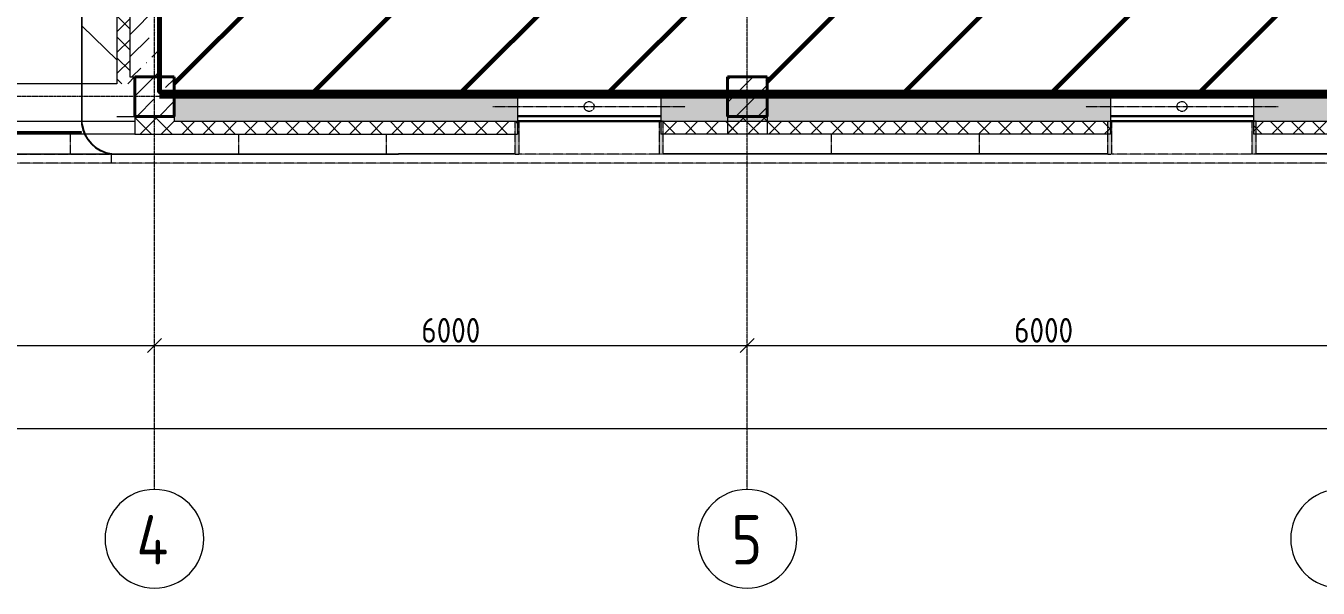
# Model space of a CAD drawing. Header units: millimetres. Extents: x -56773 to 323062, y -262288 to 76460.
# Drawn here: x -4492 to 8587, y -262288 to -256592 of the extents above; entities that cross this region are included whole.
import ezdxf

# ---------------------------------------------------------------- set-up
doc = ezdxf.new("R2010")
doc.units = ezdxf.units.MM
doc.linetypes.add('ADSK_Линия сетки', pattern=[25, 20, -2.5, 0, -2.5])
doc.linetypes.add('ADSK_Невидимые', pattern=[5, 3, -2])
for name, color, linetype, lineweight in [('1.1)Стяжка керамзит  2 этаж', 5, 'Continuous', 60), ('3.1 Штукатурка внешн стен', 5, 'Continuous', 60), ('_ Окна', 7, 'Continuous', 18), ('Несущие колонны', 7, 'Continuous', 18), ('Обобщенные модели', 7, 'ADSK_Невидимые', 18), ('Окна', 7, 'Continuous', 9), ('Оси', 7, 'Continuous', 9), ('Панели витража', 7, 'Continuous', 9), ('Перекрытие', 7, 'Continuous', 18), ('Размеры', 7, 'Continuous', 9), ('Стены внутренние', 7, 'Continuous', 18), ('Стены наружные', 7, 'Continuous', 18), ('Стены несущие', 7, 'Continuous', 30), ('Стены отделка', 7, 'Continuous', 30), ('Стены штриховка', 7, 'Continuous', 9)]:
    doc.layers.add(name, color=color, linetype=linetype, lineweight=lineweight)
doc.styles.add('GOST Common', font='', dxfattribs={"width": 0.9, "height": 500})
doc.styles.add('GOST Common_2', font='', dxfattribs={"width": 0.9, "height": 250})
doc.styles.get('GOST Common').set_extended_font_data('GOST Common')
doc.styles.get('GOST Common_2').set_extended_font_data('GOST Common')
doc.dimstyles.new('ADSK_Основной_2_5_мм', dxfattribs={"dimscale": 304.8, "dimtxt": 251.428749, "dimasz": 0.463911, "dimexe": 0.492126, "dimexo": 0.984252, "dimgap": 0.098425, "dimtad": 1, "dimrnd": 0.01, "dimdsep": 46, "dimtxsty": 'GOST Common_2', "dimblk1": 'OBLIQUE', "dimblk2": 'OBLIQUE', "dimsah": 1, "dimcen": 0.09, "dimdle": 0.492126, "dimazin": 2, "dimtfac": 1, "dimtdec": 4, "dimtix": 1, "dimtmove": 0, "dimatfit": 3, "dimfxl": 1, "dimtvp": 1, "dimtolj": 1, "dimtzin": 0, "dimlwd": 20, "dimlwe": 20, "dimarcsym": 2})
pattern_1 = [(45, (9.36, -250313.7), (-224.506, 224.506), []), (45, (233.87, -250313.7), (-224.506, 224.506), [396.875, -79.375, 3.353, -76.022])]
pattern_2 = [(45, (9.36, -250313.7), (84.18955, 308.69595), [396.875, -79.375, 3.353, -76.022])]
pattern_3 = [(45, (9.36, -250313.7), (-106.066, 106.066), []), (135, (9.36, -250313.7), (-106.066, -106.066), [])]

# ---------------------------------------------------------------- blocks, each defined once
blk = doc.blocks.new('ADSK_КолоннаЖБ_Прямоугольная - 400x400 мм-1807143-Маркировочный 5-й')
at = {"layer": 'Несущие колонны', "lineweight": 40}
for p, q in [((-200, 200), (200, 200)), ((-200, -200), (-200, 200)), ((200, 200), (200, -200)), ((200, -200), (-200, -200))]:
    blk.add_line(p, q, dxfattribs=at)
blk = doc.blocks.new('Системная панель - 1_Алюминиевая панель RAL 1013-3049570-Маркировочный 5-й')
at = {"layer": 'Панели витража', "true_color": 0x808080}
h = blk.add_hatch(dxfattribs=at)
h.set_pattern_fill('FP_10', color=8, style=0, pattern_type=2)
h.set_pattern_definition([(270, (-10042.5, 0), (150, 9e-15), [])])
h.paths.add_polyline_path([(-1922, -3), (-1920, -3), (-1920, 0)])
h.paths.add_polyline_path([(-1923, -3), (-1944, 2), (-18162, 2), (-18165, 0), (-18165, -3), (-1981, -3)])
at = {"layer": 'Панели витража'}
for p, q in [((-18162, 2), (-1944, 2)), ((-1920, -3), (-1922, -3))]:
    blk.add_line(p, q, dxfattribs=at)
at = {"layer": 'Панели витража', "lineweight": 18}
for p, q in [((-1920, 2), (984, 2)), ((-1920, -3), (-1920, 2)), ((2165, 2), (984, 2)), ((2165, -3), (2165, 2)), ((8165, 2), (3665, 2)), ((3665, -3), (3665, 2)), ((8165, -3), (8165, 2)), ((14165, 2), (9665, 2)), ((9665, -3), (9665, 2)), ((-1920, -3), (984, -3)), ((2165, -3), (984, -3)), ((8165, -3), (3665, -3)), ((14165, -3), (9665, -3))]:
    blk.add_line(p, q, dxfattribs=at)
blk = doc.blocks.new('Системная панель - 1_Алюминиевая панель RAL 1013-3095988-Маркировочный 5-й')
at = {"layer": 'Панели витража', "lineweight": 18}
for p, q in [((-1248, 2), (-8498, 2)), ((-8498, 2), (-8498, -2)), ((-8498, -2), (-1248, -2))]:
    blk.add_line(p, q, dxfattribs=at)
blk = doc.blocks.new('Системная панель - 1_Стемалит RAL 7016-1458616-Маркировочный 5-й')
at = {"layer": 'Панели витража', "lineweight": 18}
for p, q in [((8011.25, 2.5), (-8011.25, 2.5)), ((-8011.25, 2.5), (-8011.25, -2.5)), ((-8011.25, -2.5), (8011.25, -2.5))]:
    blk.add_line(p, q, dxfattribs=at)
blk = doc.blocks.new('Обобщенные модели 7 - Обобщенные модели 7-1212709-Маркировочный 5-й')
at = {"layer": 'Обобщенные модели'}
h = blk.add_hatch(color=256, dxfattribs=at)
h.paths.add_polyline_path([(1910, -7578), (1950, -7578), (1950, -7244), (1910, -7244)])
h.paths.add_polyline_path([(450, -7578), (490, -7578), (490, -7244), (450, -7244)])
h = blk.add_hatch(color=256, dxfattribs=at)
h.paths.add_polyline_path([(7910, -7578), (7950, -7578), (7950, -7244), (7910, -7244)])
h.paths.add_polyline_path([(6490, -7578), (6490, -7244), (6450, -7244), (6450, -7578)])
for p, q in [((450, -7244), (490, -7244)), ((450, -7578), (450, -7244)), ((490, -7244), (1910, -7244)), ((490, -7578), (490, -7244)), ((1950, -7244), (1910, -7244)), ((1910, -7578), (1910, -7244)), ((1950, -7578), (1950, -7244)), ((6450, -7244), (6490, -7244)), ((6450, -7578), (6450, -7244)), ((6490, -7244), (7910, -7244)), ((6490, -7578), (6490, -7244)), ((7950, -7244), (7910, -7244)), ((7910, -7578), (7910, -7244)), ((7950, -7578), (7950, -7244)), ((-4050, -7573), (-4050, -7375)), ((-2350, -7375), (-2350, -7573)), ((-850, -7573), (-850, -7375)), ((3650, -7375), (3650, -7573)), ((5150, -7573), (5150, -7375)), ((450, -7578), (490, -7578)), ((1910, -7578), (490, -7578)), ((1950, -7578), (1910, -7578)), ((6450, -7578), (6490, -7578)), ((7910, -7578), (6490, -7578)), ((7950, -7578), (7910, -7578))]:
    blk.add_line(p, q, dxfattribs=at)
blk = doc.blocks.new('Вентрешетка - Р-2_1400х1000_h_-2832301-Маркировочный 5-й')
at = {"layer": '_ Окна', "lineweight": 30}
for p, q in [((-733, -99), (717, -99)), ((-733, -149), (717, -149))]:
    blk.add_line(p, q, dxfattribs=at)
at = {"layer": 'Окна'}
blk.add_line((-733, -150), (717, -150), dxfattribs=at)
blk = doc.blocks.new('Панель изогнутая_маленькая - Панель изогнутая_RAL 1013-1243593-Маркировочный 5-й')
at = {"layer": 'Панели витража', "lineweight": 18}
for p, q in [((-212, 4), (-212, -4)), ((212, -5), (212, 3))]:
    blk.add_line(p, q, dxfattribs=at)
for radius, start, end in [(353, 53.0073, 126.8053), (347, 52.2424, 127.5649)]:
    blk.add_arc((0, -279), radius, start, end, dxfattribs=at)
blk = doc.blocks.new('Обобщенные модели 13 - Обобщенные модели 1-3016844-Маркировочный 5-й')
at = {"layer": 'Обобщенные модели'}
for p, q in [((-19883, -7578), (-3638, -7578)), ((-3638, -7578), (-3638, -7668)), ((-3638, -7668), (-19889, -7668)), ((61889, -7668), (-3638, -7668))]:
    blk.add_line(p, q, dxfattribs=at)
blk = doc.blocks.new('BS_Перемычка металлическая - BS_Перемычка металлическая-3929830-Маркировочный 5-й')
at = {"layer": 'Обобщенные модели', "linetype": 'ADSK_Невидимые', "lineweight": 18}
blk.add_line((-975, 0), (975, 0), dxfattribs=at)
blk.add_circle((0, 0), 50, dxfattribs=at)
blk = doc.blocks.new('Ось сетки - Круг_Ø10 мм-8259-Маркировочный 5-й')
at = {"layer": 'Оси', "color": 253, "lineweight": 20, "true_color": 0xaaaaaa}
for start, end in [(360, 180), (180, 360)]:
    blk.add_arc((0, 0), 5, start, end, dxfattribs=at)
blk = doc.blocks.new('_Oblique')
at = {"color": 0, "linetype": 'ByBlock', "lineweight": -2}
blk.add_line((-0.5, -0.5), (0.5, 0.5), dxfattribs=at)
blk = doc.blocks.new('*D6886')
at = {"layer": 'Defpoints', "color": 0, "transparency": 16777216}
for p in [(-9191, -259731), (-3191, -259731), (-3191, -259831)]:
    blk.add_point(p, dxfattribs=at)
at = {"layer": 'Размеры', "color": 0, "lineweight": 20, "transparency": 16777216}
for p, q in [((-9341, -259831), (-3041, -259831)), ((-9191, -260031), (-9191, -259981)), ((-3191, -260031), (-3191, -259981))]:
    blk.add_line(p, q, dxfattribs=at)
at = {"layer": 'Размеры', "color": 0, "lineweight": 20, "transparency": 16777216, "xscale": 141.4, "yscale": 141.4, "zscale": 141.4, "rotation": 180}
blk.add_blockref('_Oblique', (-9191, -259831), dxfattribs=at)
at = {"layer": 'Размеры', "color": 0, "lineweight": 20, "transparency": 16777216, "xscale": 141.4, "yscale": 141.4, "zscale": 141.4}
blk.add_blockref('_Oblique', (-3191, -259831), dxfattribs=at)
at = {"layer": 'Размеры', "color": 0, "lineweight": 9, "transparency": 16777216, "insert": (-6191, -259676), "char_height": 250, "width": 756.84, "attachment_point": 5, "style": 'GOST Common_2'}
blk.add_mtext('\\A1;6000', dxfattribs=at)
blk = doc.blocks.new('*D6887')
at = {"layer": 'Defpoints', "color": 0, "transparency": 16777216}
for p in [(-3191, -259731), (2809, -259731), (2809, -259831)]:
    blk.add_point(p, dxfattribs=at)
at = {"layer": 'Размеры', "color": 0, "lineweight": 20, "transparency": 16777216}
for p, q in [((-3341, -259831), (2959, -259831)), ((-3191, -260031), (-3191, -259981)), ((2809, -260031), (2809, -259981))]:
    blk.add_line(p, q, dxfattribs=at)
at = {"layer": 'Размеры', "color": 0, "lineweight": 20, "transparency": 16777216, "xscale": 141.4, "yscale": 141.4, "zscale": 141.4, "rotation": 180}
blk.add_blockref('_Oblique', (-3191, -259831), dxfattribs=at)
at = {"layer": 'Размеры', "color": 0, "lineweight": 20, "transparency": 16777216, "xscale": 141.4, "yscale": 141.4, "zscale": 141.4}
blk.add_blockref('_Oblique', (2809, -259831), dxfattribs=at)
at = {"layer": 'Размеры', "color": 0, "lineweight": 9, "transparency": 16777216, "insert": (-191, -259676), "char_height": 250, "width": 756.84, "attachment_point": 5, "style": 'GOST Common_2'}
blk.add_mtext('\\A1;6000', dxfattribs=at)
blk = doc.blocks.new('*D6888')
at = {"layer": 'Defpoints', "color": 0, "transparency": 16777216}
for p in [(2809, -259731), (8809, -259731), (8809, -259831)]:
    blk.add_point(p, dxfattribs=at)
at = {"layer": 'Размеры', "color": 0, "lineweight": 20, "transparency": 16777216}
for p, q in [((2659, -259831), (8959, -259831)), ((2809, -260031), (2809, -259981)), ((8809, -260031), (8809, -259981))]:
    blk.add_line(p, q, dxfattribs=at)
at = {"layer": 'Размеры', "color": 0, "lineweight": 20, "transparency": 16777216, "xscale": 141.4, "yscale": 141.4, "zscale": 141.4, "rotation": 180}
blk.add_blockref('_Oblique', (2809, -259831), dxfattribs=at)
at = {"layer": 'Размеры', "color": 0, "lineweight": 20, "transparency": 16777216, "xscale": 141.4, "yscale": 141.4, "zscale": 141.4}
blk.add_blockref('_Oblique', (8809, -259831), dxfattribs=at)
at = {"layer": 'Размеры', "color": 0, "lineweight": 9, "transparency": 16777216, "insert": (5809, -259676), "char_height": 250, "width": 756.84, "attachment_point": 5, "style": 'GOST Common_2'}
blk.add_mtext('\\A1;6000', dxfattribs=at)
blk = doc.blocks.new('*D6908')
at = {"layer": 'Defpoints', "color": 0, "transparency": 16777216}
for p in [(-19591, -260571), (61609, -260571), (61609, -260671)]:
    blk.add_point(p, dxfattribs=at)
at = {"layer": 'Размеры', "color": 0, "lineweight": 20, "transparency": 16777216}
for p, q in [((-19741, -260671), (61759, -260671)), ((-19591, -260871), (-19591, -260821)), ((61609, -260871), (61609, -260821))]:
    blk.add_line(p, q, dxfattribs=at)
at = {"layer": 'Размеры', "color": 0, "lineweight": 20, "transparency": 16777216, "xscale": 141.4, "yscale": 141.4, "zscale": 141.4, "rotation": 180}
blk.add_blockref('_Oblique', (-19591, -260671), dxfattribs=at)
at = {"layer": 'Размеры', "color": 0, "lineweight": 20, "transparency": 16777216, "xscale": 141.4, "yscale": 141.4, "zscale": 141.4}
blk.add_blockref('_Oblique', (61609, -260671), dxfattribs=at)
at = {"layer": 'Размеры', "color": 0, "lineweight": 9, "transparency": 16777216, "insert": (21009, -260516), "char_height": 250, "width": 889.8, "attachment_point": 5, "style": 'GOST Common_2'}
blk.add_mtext('\\A1;81200', dxfattribs=at)

msp = doc.modelspace()

# ---------------------------------------------------------------- hatches: boundary and pattern name
at = {"layer": '1.1)Стяжка керамзит  2 этаж', "transparency": 33554687}
h = msp.add_hatch(dxfattribs=at)
h.set_pattern_fill('ANSI31', color=5, scale=333)
h.paths.add_polyline_path([(15889.3615, -251628.7359), (8609.3615, -251628.7359), (8609.3615, -251508.7359), (8609.3615, -251108.7359), (8809.3615, -251108.7359), (8809.3615, -250858.7359), (84.3615, -250858.7359), (84.3615, -251458.7359), (-615.6385, -251458.7359), (-615.6385, -250858.7359), (-3140.6385, -250858.7359), (-3140.6385, -251108.7359), (-2990.6385, -251108.7359), (-2990.6385, -251508.7359), (-3140.6385, -251508.7359), (-3140.6385, -257108.7359), (-2990.6385, -257108.7359), (-2990.6385, -257258.7359), (2609.3615, -257258.7359), (2609.3615, -257108.7359), (3009.3615, -257108.7359), (3009.3615, -257258.7359), (8609.3615, -257258.7359), (8609.3615, -257108.7359), (9009.3615, -257108.7359), (9009.3615, -257258.7359), (14609.3615, -257258.7359), (14609.3615, -257108.7359), (15009.3615, -257108.7359), (15009.3615, -257258.7359), (15609.3615, -257258.7359), (15609.3615, -257108.7359), (15889.3615, -257108.7359)])
h.paths.add_polyline_path([(3009.3615, -251508.7359), (2609.3615, -251508.7359), (2609.3615, -251108.7359), (3009.3615, -251108.7359)], flags=16)
at = {"layer": 'Несущие колонны', "lineweight": 9}
h = msp.add_hatch(dxfattribs=at)
h.set_pattern_fill('FP_1', color=256, style=0, pattern_type=2)
h.set_pattern_definition(pattern_1)
h.paths.add_polyline_path([(-3390.6385, -257508.7359), (-2990.6385, -257508.7359), (-2990.6385, -257108.7359), (-3390.6385, -257108.7359), (-3390.6385, -257406.4655)])
h = msp.add_hatch(dxfattribs=at)
h.set_pattern_fill('FP_1', color=256, style=0, pattern_type=2)
h.set_pattern_definition(pattern_1)
h.paths.add_polyline_path([(3009.3615, -257508.7359), (3009.3615, -257108.7359), (2609.3615, -257108.7359), (2609.3615, -257508.7359)])
at = {"layer": 'Стены внутренние', "lineweight": 9}
h = msp.add_hatch(dxfattribs=at)
h.set_pattern_fill('FP_2', color=256, style=0, pattern_type=2)
h.set_pattern_definition(pattern_2)
h.paths.add_polyline_path([(-3390.6385, -257108.7359), (-3140.6385, -257108.7359), (-3140.6385, -250338.7359), (-3440.6385, -250338.7359), (-3440.6385, -257108.7359)])
h.paths.add_polyline_path([(-3440.6385, -248988.7359), (-3140.6385, -248988.7359), (-3140.6385, -241108.7359), (-3440.6385, -241108.7359), (-3440.6385, -246183.7359), (-3374.1547, -246184.5933), (-3365.3935, -246189.1916), (-3360.7021, -246194.0018), (-3357.6483, -246199.4699), (-3356.249, -246204.0986), (-3355.6385, -246208.7359), (-3357.6585, -246218.0266), (-3360.7847, -246223.5775), (-3366.1006, -246228.8228), (-3371.2052, -246231.6568), (-3376.3102, -246233.029), (-3380.6385, -246233.7359), (-3405.6385, -246233.7359), (-3405.6385, -246883.7359), (-3374.1547, -246884.5933), (-3365.3935, -246889.1916), (-3360.7021, -246894.0018), (-3357.6483, -246899.4699), (-3356.249, -246904.0986), (-3355.6385, -246908.7359), (-3357.6585, -246918.0266), (-3360.7847, -246923.5775), (-3366.1006, -246928.8228), (-3371.2052, -246931.6568), (-3375.7971, -246932.9943), (-3380.6385, -246933.7359), (-3440.6385, -246933.7359), (-3440.6385, -247220.452)])
h.paths.add_polyline_path([(-3435.6385, -246883.7359), (-3435.6385, -246233.7359), (-3440.6385, -246233.7359), (-3440.6385, -246883.7359)])
h = msp.add_hatch(dxfattribs=at)
h.set_pattern_fill('FP_2', color=256, style=0, pattern_type=2)
h.set_pattern_definition(pattern_2)
h.paths.add_polyline_path([(59259.3615, -257558.7359), (59259.3615, -257557.7359), (59209.3615, -257557.7359), (59209.3615, -257258.7359), (58009.3615, -257258.7359), (58009.3615, -257557.7359), (57959.3615, -257558.7359)])
h.paths.add_polyline_path([(56459.3615, -257558.7359), (56459.3615, -257557.7359), (56409.3615, -257557.7359), (56409.3615, -257258.7359), (54809.3615, -257258.7359), (54809.3615, -257557.7359), (55685.0249, -257558.7359)])
h.paths.add_polyline_path([(60759.3615, -257558.7359), (61559.3615, -257558.7359), (61559.3615, -257508.7359), (61409.3615, -257508.7359), (61409.3615, -257258.7359), (60809.3615, -257258.7359), (60809.3615, -257557.7359), (60759.3615, -257557.7359)])
h.paths.add_polyline_path([(48465.4571, -257558.7359), (50409.3615, -257557.7359), (50409.3615, -257258.7359), (48509.3615, -257258.7359), (48509.3615, -257557.7359), (48459.3615, -257558.7359)])
h.paths.add_polyline_path([(51959.3615, -257558.7359), (53209.3615, -257557.7359), (53209.3615, -257258.7359), (52009.3615, -257258.7359), (52009.3615, -257557.7359), (51959.3615, -257557.7359)])
h.paths.add_polyline_path([(46959.3615, -257558.7359), (46959.3615, -257557.7359), (46909.3615, -257557.7359), (46909.3615, -257258.7359), (45009.3615, -257258.7359), (45009.3615, -257557.7359), (45577.63, -257558.7359)])
h.paths.add_polyline_path([(43459.3615, -257558.7359), (43459.3615, -257557.7359), (43409.3615, -257557.7359), (43409.3615, -257258.7359), (42209.3615, -257258.7359), (42209.3615, -257557.7359), (42689.8029, -257558.7359)])
h.paths.add_polyline_path([(36159.3615, -257558.7359), (37409.3615, -257557.7359), (37409.3615, -257258.7359), (36209.3615, -257258.7359), (36209.3615, -257557.7359), (36159.3615, -257557.7359)])
h.paths.add_polyline_path([(38959.3615, -257558.7359), (40609.3615, -257557.7359), (40609.3615, -257258.7359), (39009.3615, -257258.7359), (39009.3615, -257557.7359), (38959.3615, -257557.7359)])
h.paths.add_polyline_path([(34026.3216, -257558.7359), (34609.3615, -257557.7359), (34609.3615, -257258.7359), (33009.3615, -257258.7359), (33009.3615, -257557.7359), (32959.3615, -257558.7359)])
h.paths.add_polyline_path([(24734.3615, -257558.7359), (25409.3615, -257557.7359), (25409.3615, -257258.7359), (24734.3615, -257258.7359), (24734.3615, -257557.7359)])
h.paths.add_polyline_path([(31459.3615, -257558.7359), (31459.3615, -257557.7359), (31409.3615, -257557.7359), (31409.3615, -257258.7359), (30209.3615, -257258.7359), (30209.3615, -257557.7359), (31138.4945, -257558.7359)])
h.paths.add_polyline_path([(28659.3615, -257558.7359), (28659.3615, -257557.7359), (28609.3615, -257557.7359), (28609.3615, -257258.7359), (27009.3615, -257258.7359), (27009.3615, -257557.7359), (28250.6673, -257558.7359)])
h.paths.add_polyline_path([(-2990.6385, -257558.7359), (-721.5569, -257558.7359), (-721.5569, -257258.7359), (-2990.6385, -257258.7359), (-2990.6385, -257508.7359)])
h = msp.add_hatch(dxfattribs=at)
h.set_pattern_fill('FP_3', color=256, style=0, pattern_type=2)
h.set_pattern_definition([(45, (9.36, -250313.7), (84.1903, 308.6967), [396.875, -79.375, 3.353, -76.022])])
h.paths.add_polyline_path([(24159.3615, -257558.7359), (24734.3615, -257558.7359), (24734.3615, -257258.7359), (24209.3615, -257258.7359), (24209.3615, -257557.7359), (24159.3615, -257557.7359)])
h.paths.add_polyline_path([(22659.3615, -257558.7359), (22659.3615, -257557.7359), (22609.3615, -257557.7359), (22609.3615, -257258.7359), (21009.3615, -257258.7359), (21009.3615, -257557.7359), (22475.0131, -257558.7359)])
h.paths.add_polyline_path([(16122.8715, -257558.7359), (16609.3615, -257557.7359), (16609.3615, -257258.7359), (13934.3615, -257258.7359), (13934.3615, -257558.7359), (14459.3615, -257558.7359)])
h.paths.add_polyline_path([(18159.3615, -257558.7359), (19409.3615, -257557.7359), (19409.3615, -257258.7359), (18209.3615, -257258.7359), (18209.3615, -257557.7359), (18159.3615, -257557.7359)])
h.paths.add_polyline_path([(12484.3615, -257558.7359), (12484.3615, -257258.7359), (7934.3615, -257258.7359), (7934.3615, -257558.7359), (8035.8776, -257558.7359)])
h.paths.add_polyline_path([(6484.3615, -257558.7359), (6484.3615, -257258.7359), (1934.3615, -257258.7359), (1934.3615, -257558.7359), (2260.2234, -257558.7359)])
h.paths.add_polyline_path([(-627.6037, -257558.7359), (484.3615, -257558.7359), (484.3615, -257258.7359), (-721.5569, -257258.7359), (-721.5569, -257558.7359)])
at = {"layer": 'Стены наружные', "lineweight": 9}
h = msp.add_hatch(dxfattribs=at)
h.set_pattern_fill('FP_4', color=256, style=0, pattern_type=2)
h.set_pattern_definition(pattern_3)
h.paths.add_polyline_path([(-3440.6385, -257108.7359), (-3440.6385, -250338.7359), (-3570.6385, -250338.7359), (-3570.6385, -257108.7359), (-3515.4309, -257108.7359)])
h.paths.add_polyline_path([(-3570.6385, -248988.7359), (-3440.6385, -248988.7359), (-3440.6385, -246933.7359), (-3570.6385, -246933.7759), (-3570.6385, -247220.452)])
h.paths.add_polyline_path([(-3493.245, -246883.7359), (-3440.6385, -246883.7359), (-3440.6385, -246233.7359), (-3497.6385, -246233.7359), (-3497.6385, -246883.7359), (-3494.2365, -246883.7359)])
h.paths.add_polyline_path([(-3537.8263, -246883.7359), (-3527.6385, -246883.7359), (-3527.6385, -246233.7359), (-3570.6385, -246233.7359), (-3570.6385, -246883.7359)])
h.paths.add_polyline_path([(-3537.2076, -246183.7359), (-3440.6385, -246183.7359), (-3440.6385, -241108.7359), (-3570.6385, -241108.7359), (-3570.6385, -246183.7359), (-3537.8263, -246183.7359)])
h = msp.add_hatch(dxfattribs=at)
h.set_pattern_fill('FP_4', color=256, style=0, pattern_type=2)
h.set_pattern_definition(pattern_3)
h.paths.add_polyline_path([(-3390.6385, -257178.7359), (-3390.6385, -257108.7359), (-3570.6385, -257108.7359), (-3570.6385, -257178.7359), (-3515.4309, -257178.7359)])
h = msp.add_hatch(dxfattribs=at)
h.set_pattern_fill('FP_4', color=256, style=0, pattern_type=2)
h.set_pattern_definition(pattern_3)
h.paths.add_polyline_path([(-2990.6385, -257688.7359), (-2990.6385, -257508.7359), (-3390.6385, -257508.7359), (-3390.6385, -257688.7359)])
h = msp.add_hatch(dxfattribs=at)
h.set_pattern_fill('FP_4', color=256, style=0, pattern_type=2)
h.set_pattern_definition(pattern_3)
h.paths.add_polyline_path([(3009.3615, -257688.7359), (3009.3615, -257508.7359), (2609.3615, -257508.7359), (2609.3615, -257688.7359)])
h = msp.add_hatch(dxfattribs=at)
h.set_pattern_fill('FP_4', color=256, style=0, pattern_type=2)
h.set_pattern_definition(pattern_3)
h.paths.add_polyline_path([(60759.3615, -257688.7359), (61809.3615, -257688.7359), (61809.3615, -257558.7359), (60759.3615, -257558.7359)])
h.paths.add_polyline_path([(59259.3615, -257688.7359), (59259.3615, -257558.7359), (57959.3615, -257558.7359), (57959.3615, -257688.7359)])
h.paths.add_polyline_path([(40659.3615, -257688.7359), (40659.3615, -257558.7359), (38959.3615, -257558.7359), (38959.3615, -257688.7359), (39801.9758, -257688.7359)])
h.paths.add_polyline_path([(37459.3615, -257688.7359), (37459.3615, -257558.7359), (36159.3615, -257558.7359), (36159.3615, -257688.7359), (36914.1487, -257688.7359)])
h.paths.add_polyline_path([(42159.3615, -257688.7359), (43459.3615, -257688.7359), (43459.3615, -257558.7359), (42159.3615, -257558.7359)])
h.paths.add_polyline_path([(48465.4571, -257688.7359), (50459.3615, -257688.7359), (50459.3615, -257558.7359), (48459.3615, -257558.7359), (48459.3615, -257688.7359)])
h.paths.add_polyline_path([(55685.0249, -257688.7359), (56459.3615, -257688.7359), (56459.3615, -257558.7359), (54759.3615, -257558.7359), (54759.3615, -257688.7359)])
h.paths.add_polyline_path([(44959.3615, -257688.7359), (46959.3615, -257688.7359), (46959.3615, -257558.7359), (44959.3615, -257558.7359)])
h.paths.add_polyline_path([(52797.1978, -257688.7359), (53259.3615, -257688.7359), (53259.3615, -257558.7359), (51959.3615, -257558.7359), (51959.3615, -257688.7359)])
h.paths.add_polyline_path([(28659.3615, -257688.7359), (28659.3615, -257558.7359), (26959.3615, -257558.7359), (26959.3615, -257688.7359), (28250.6673, -257688.7359)])
h.paths.add_polyline_path([(30159.3615, -257688.7359), (31459.3615, -257688.7359), (31459.3615, -257558.7359), (30159.3615, -257558.7359)])
h.paths.add_polyline_path([(32959.3615, -257688.7359), (34659.3615, -257688.7359), (34659.3615, -257558.7359), (32959.3615, -257558.7359)])
h.paths.add_polyline_path([(25362.8402, -257688.7359), (25459.3615, -257688.7359), (25459.3615, -257558.7359), (24734.3615, -257558.7359), (24734.3615, -257688.7359)])
h.paths.add_polyline_path([(-2990.6385, -257688.7359), (-721.5569, -257688.7359), (-721.5569, -257558.7359), (-2990.6385, -257558.7359)])
h = msp.add_hatch(dxfattribs=at)
h.set_pattern_fill('FP_4', color=256, style=0, pattern_type=2)
h.set_pattern_definition(pattern_3)
h.paths.add_polyline_path([(24159.3615, -257688.7359), (24734.3615, -257688.7359), (24734.3615, -257558.7359), (24159.3615, -257558.7359)])
h.paths.add_polyline_path([(20959.3615, -257688.7359), (22659.3615, -257688.7359), (22659.3615, -257558.7359), (20959.3615, -257558.7359)])
h.paths.add_polyline_path([(19459.3615, -257688.7359), (19459.3615, -257558.7359), (18159.3615, -257558.7359), (18159.3615, -257688.7359)])
h.paths.add_polyline_path([(16659.3615, -257688.7359), (16659.3615, -257558.7359), (13934.3615, -257558.7359), (13934.3615, -257688.7359), (16122.8715, -257688.7359)])
h.paths.add_polyline_path([(12484.3615, -257688.7359), (12484.3615, -257558.7359), (7934.3615, -257558.7359), (7934.3615, -257688.7359), (8035.8776, -257688.7359)])
h.paths.add_polyline_path([(6484.3615, -257688.7359), (6484.3615, -257558.7359), (1934.3615, -257558.7359), (1934.3615, -257688.7359), (2260.2234, -257688.7359)])
h.paths.add_polyline_path([(-721.5569, -257688.7359), (484.3615, -257688.7359), (484.3615, -257558.7359), (-721.5569, -257558.7359)])

# ---------------------------------------------------------------- linework, layer by layer
at = {"layer": '1.1)Стяжка керамзит  2 этаж'}
msp.add_lwpolyline([(45509.3615, -250858.7359), (-3140.6385, -250858.7359), (-3140.6385, -257258.7359), (45509.3615, -257258.7359)], close=True, dxfattribs=at)
at = {"layer": '3.1 Штукатурка внешн стен'}
for points in [[(-3140.6385, -257258.7359), (-3140.6385, -240958.7359), (8809.3615, -240958.7359), (8809.3615, -247708.7359), (12609.3615, -247708.7359), (12609.3615, -247483.7359)], [(61559.3615, -247483.7359), (61559.3615, -257308.7359), (-3140.6385, -257308.7359)]]:
    msp.add_lwpolyline(points, dxfattribs=at)
at = {"layer": 'Несущие колонны', "lineweight": 9}
for p, q in [((-2990.6385, -257108.7359), (-3390.6385, -257108.7359)), ((-3390.6385, -257108.7359), (-3390.6385, -257508.7359)), ((-2990.6385, -257508.7359), (-2990.6385, -257108.7359)), ((3009.3615, -257108.7359), (2609.3615, -257108.7359)), ((2609.3615, -257508.7359), (2609.3615, -257108.7359)), ((3009.3615, -257108.7359), (3009.3615, -257508.7359)), ((-3390.6385, -257508.7359), (-2990.6385, -257508.7359)), ((3009.3615, -257508.7359), (2609.3615, -257508.7359))]:
    msp.add_line(p, q, dxfattribs=at)
at = {"layer": 'Оси', "color": 253, "linetype": 'ADSK_Линия сетки', "lineweight": 5, "true_color": 0xaaaaaa}
for p, q in [((-3190.6385, -261287.5872), (-3190.6385, -225812.7907)), ((2809.3615, -261287.5872), (2809.3615, -240286.2598)), ((62528.5982, -257308.7359), (-25230.7352, -257308.7359))]:
    msp.add_line(p, q, dxfattribs=at)
at = {"layer": 'Перекрытие'}
for p, q in [((-3923.1385, -256594.1392), (-3570.6385, -256936.1646)), ((-3570.6385, -257508.7359), (-3390.6385, -257508.7359))]:
    msp.add_line(p, q, dxfattribs=at)
at = {"layer": 'Стены внутренние', "lineweight": 5}
for p, q in [((-3570.6385, -257178.7359), (-19460.6385, -257178.7359)), ((484.3615, -257258.7359), (1934.3615, -257258.7359)), ((6484.3615, -257258.7359), (7934.3615, -257258.7359)), ((-19840.6385, -257558.7359), (-3570.6385, -257558.7359))]:
    msp.add_line(p, q, dxfattribs=at)
at = {"layer": 'Стены наружные', "lineweight": 9}
for p, q in [((-3570.6385, -257558.7359), (-3390.6385, -257558.7359)), ((-3897.5195, -257688.7359), (-19970.6385, -257688.7359)), ((-3390.6385, -257688.7359), (-3890.8691, -257688.7359))]:
    msp.add_line(p, q, dxfattribs=at)
at = {"layer": 'Стены несущие', "lineweight": 9}
for p, q in [((-3140.6385, -257108.7359), (-3140.6385, -250858.7359)), ((-3390.6385, -257108.7359), (-3140.6385, -257108.7359)), ((-2990.6385, -257258.7359), (484.3615, -257258.7359)), ((-2990.6385, -257258.7359), (-2990.6385, -257508.7359)), ((484.3615, -257258.7359), (484.3615, -257558.7359)), ((1934.3615, -257258.7359), (6484.3615, -257258.7359)), ((1934.3615, -257258.7359), (1934.3615, -257558.7359)), ((6484.3615, -257258.7359), (6484.3615, -257558.7359)), ((7934.3615, -257258.7359), (12484.3615, -257258.7359)), ((7934.3615, -257258.7359), (7934.3615, -257558.7359))]:
    msp.add_line(p, q, dxfattribs=at)
at = {"layer": 'Стены отделка', "lineweight": 9}
for p, q in [((-3570.6385, -250338.7359), (-3570.6385, -257178.7359)), ((-3390.6385, -257508.7359), (-3390.6385, -257108.7359)), ((-2990.6385, -257508.7359), (-3390.6385, -257508.7359)), ((2609.3615, -257508.7359), (3009.3615, -257508.7359)), ((2609.3615, -257508.7359), (2609.3615, -257688.7359)), ((3009.3615, -257508.7359), (3009.3615, -257688.7359)), ((-3390.6385, -257558.7359), (-3390.6385, -257688.7359)), ((484.3615, -257558.7359), (484.3615, -257688.7359)), ((1934.3615, -257558.7359), (1934.3615, -257688.7359)), ((6484.3615, -257558.7359), (6484.3615, -257688.7359)), ((7934.3615, -257558.7359), (7934.3615, -257688.7359)), ((-3390.6385, -257688.7359), (484.3615, -257688.7359)), ((6484.3615, -257688.7359), (1934.3615, -257688.7359)), ((12484.3615, -257688.7359), (7934.3615, -257688.7359))]:
    msp.add_line(p, q, dxfattribs=at)
at = {"layer": 'Стены штриховка', "lineweight": 9}
for p, q in [((-3440.6385, -250338.7359), (-3440.6385, -257108.7359)), ((-3440.6385, -257108.7359), (-3390.6385, -257108.7359)), ((-3390.6385, -257508.7359), (-3390.6385, -257558.7359)), ((-2990.6385, -257508.7359), (-2990.6385, -257558.7359)), ((-2990.6385, -257558.7359), (484.3615, -257558.7359)), ((1934.3615, -257558.7359), (6484.3615, -257558.7359)), ((7934.3615, -257558.7359), (12484.3615, -257558.7359))]:
    msp.add_line(p, q, dxfattribs=at)

# ---------------------------------------------------------------- block references
at = {"layer": 'Несущие колонны', "lineweight": 40, "rotation": 89.9999999999999}
for p in [(-3190.6385, -257308.7359), (2809.3615, -257308.7359)]:
    msp.add_blockref('ADSK_КолоннаЖБ_Прямоугольная - 400x400 мм-1807143-Маркировочный 5-й', p, dxfattribs=at)
at = {"layer": 'Обобщенные модели'}
for name in ['Обобщенные модели 13 - Обобщенные модели 1-3016844-Маркировочный 5-й', 'Обобщенные модели 7 - Обобщенные модели 7-1212709-Маркировочный 5-й']:
    msp.add_blockref(name, (9.3615, -250313.7049), dxfattribs=at)
at = {"layer": 'Обобщенные модели', "linetype": 'ADSK_Невидимые', "lineweight": 18}
for p in [(1209.3615, -257408.7359), (7209.3615, -257408.7359)]:
    msp.add_blockref('BS_Перемычка металлическая - BS_Перемычка металлическая-3929830-Маркировочный 5-й', p, dxfattribs=at)
at = {"layer": 'Окна'}
for p in [(1217.5502, -257408.7359), (7217.5502, -257408.7359)]:
    msp.add_blockref('Вентрешетка - Р-2_1400х1000_h_-2832301-Маркировочный 5-й', p, dxfattribs=at)
at = {"layer": 'Оси', "color": 253, "lineweight": 20, "true_color": 0xaaaaaa, "xscale": 99.99999999999993, "yscale": 99.99999999999993, "zscale": 99.99999999999993}
for p in [(-3190.6385, -261787.5872), (2809.3615, -261787.5872), (8809.3615, -261787.5872)]:
    msp.add_blockref('Ось сетки - Круг_Ø10 мм-8259-Маркировочный 5-й', p, dxfattribs=at)
at = {"layer": 'Панели витража'}
for name, p, rotation in [('Системная панель - 1_Алюминиевая панель RAL 1013-3095988-Маркировочный 5-й', (-3925.6385, -249090.331), 89.99999999999862), ('Системная панель - 1_Стемалит RAL 7016-1458616-Маркировочный 5-й', (-11939.3885, -257668.7359), 180), ('Панель изогнутая_маленькая - Панель изогнутая_RAL 1013-1243593-Маркировочный 5-й', (-3775.6385, -257738.7359), 134.9999999999992)]:
    msp.add_blockref(name, p, dxfattribs=dict(at, rotation=rotation))
at = {"layer": 'Панели витража', "lineweight": 18}
msp.add_blockref('Системная панель - 1_Алюминиевая панель RAL 1013-3049570-Маркировочный 5-й', (-1705.6385, -257888.7359), dxfattribs=at)

# ---------------------------------------------------------------- texts
at = {"layer": 'Оси', "color": 253, "true_color": 0xaaaaaa, "char_height": 500, "attachment_point": 1, "style": 'GOST Common'}
for s, insert, width in [('\\fGOST Common|b0|i0|c204|p34|;\\W.9;4', (-3372.8192, -261547.7205), 440.126437), ('\\fGOST Common|b0|i0|c204|p34|;\\W.9;5', (2647.8808, -261547.7205), 389.620125)]:
    msp.add_mtext(s, dxfattribs=dict(at, insert=insert, width=width))

# ---------------------------------------------------------------- dimensions: what is measured, and where the dimension line sits
at = {"layer": 'Размеры', "lineweight": 9}
for base, p1, p2, override, picture, middle in [((-3190.6385, -259830.9593), (-9190.6385, -259730.9744), (-3190.6385, -259730.9744), {"dimpost": '<>', "dimfxl": 6000}, '*D6886', (-6190.6385, -259675.9593)), ((2809.3615, -259830.9593), (-3190.6385, -259730.9744), (2809.3615, -259730.9744), {"dimpost": '<>', "dimfxl": 6000}, '*D6887', (-190.6385, -259675.9593)), ((8809.3615, -259830.9593), (2809.3615, -259730.9744), (8809.3615, -259730.9744), {"dimpost": '<>', "dimfxl": 6000}, '*D6888', (5809.3615, -259675.9593)), ((61609.3615, -260670.9593), (-19590.6385, -260570.9744), (61609.3615, -260570.9744), {"dimpost": '<>', "dimfxl": 81200}, '*D6908', (21009.3615, -260515.9593))]:
    dim = msp.add_linear_dim(base=base, p1=p1, p2=p2, dimstyle='ADSK_Основной_2_5_мм', override=override, dxfattribs=at)
    dim.commit()
    dim.dimension.update_dxf_attribs({"geometry": picture, "text_midpoint": middle})

doc.saveas('drawing.dxf')
